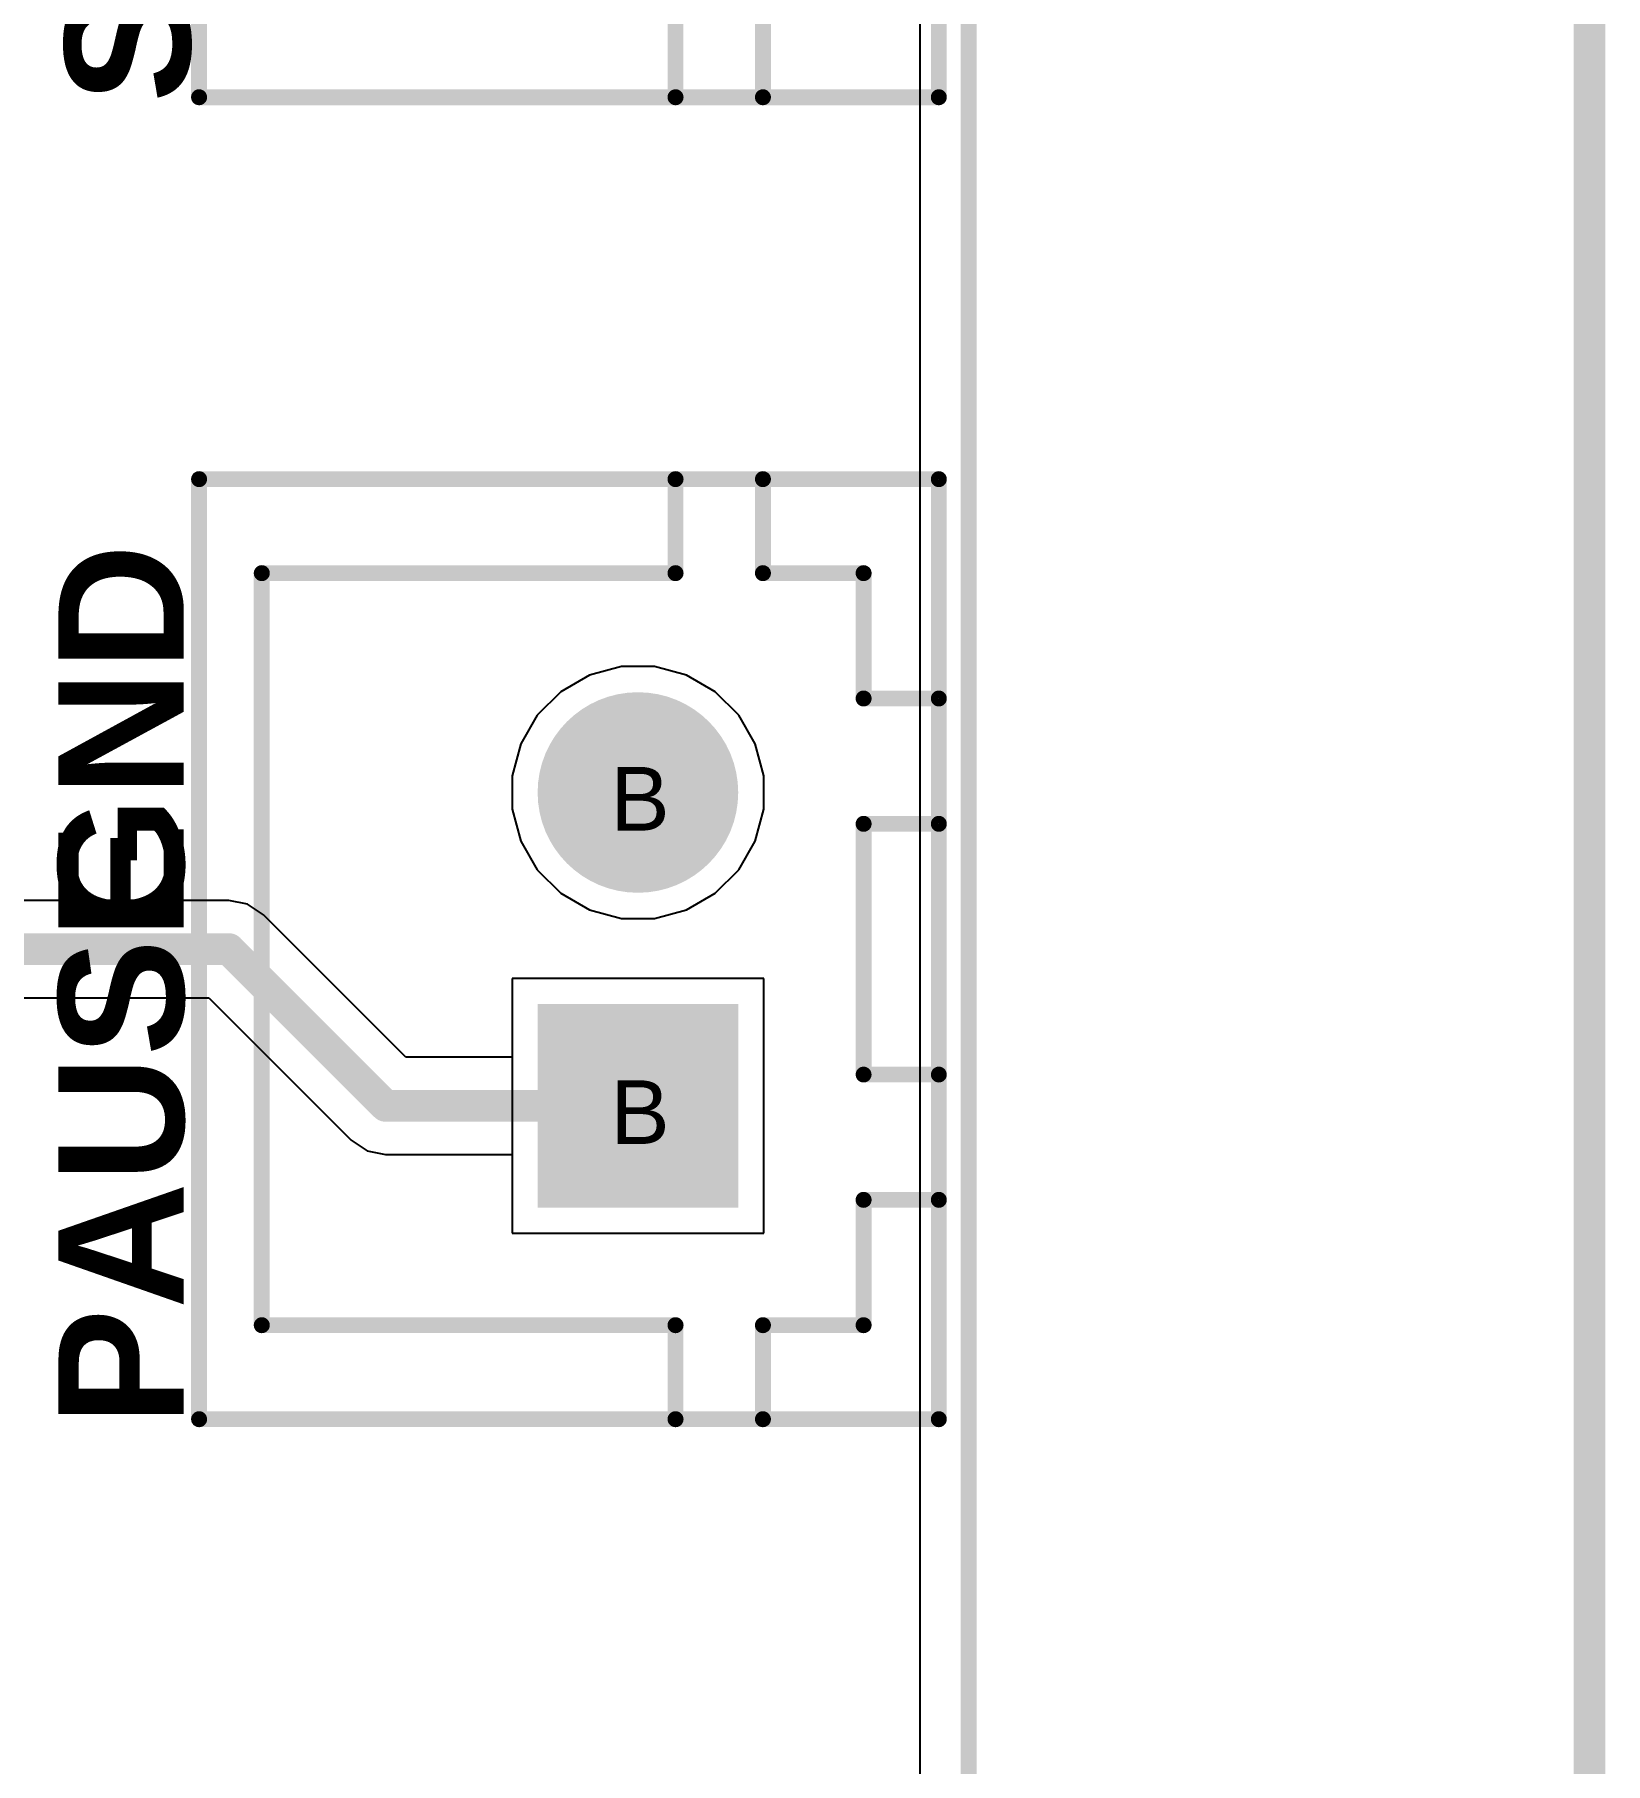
# Model space of a CAD drawing. Header units: inches. Extents: x 0 to 5032, y 0 to 5323.
# Drawn here: x 192.55 to 205.08, y 80.63 to 94.42 of the extents above; entities that cross this region are included whole.
import ezdxf

# ---------------------------------------------------------------- set-up
doc = ezdxf.new("R2010")
doc.units = ezdxf.units.IN
for name, color, linetype in [('Board Outline', 216, 'Continuous'), ('Bottom Layer', 5, 'Continuous'), ('Bottom Solder', 6, 'Continuous'), ('Drill Drawing', 1, 'Continuous'), ('Layer 1', 16, 'Continuous'), ('Layer 2', 76, 'Continuous'), ('Multi-Layer', 9, 'Continuous'), ('Pad Holes', 156, 'Continuous'), ('Top Layer', 1, 'Continuous'), ('Top Overlay', 2, 'Continuous'), ('Top Solder', 216, 'Continuous')]:
    doc.layers.add(name, color=color, linetype=linetype)
doc.styles.add('Arial', font='', dxfattribs={"height": 0.2})
doc.styles.add('Arial_Bold', font='', dxfattribs={"height": 0.2})
doc.styles.get('Arial').set_extended_font_data('Arial')
doc.styles.get('Arial_Bold').set_extended_font_data('Arial', bold=True)

# ---------------------------------------------------------------- blocks, each defined once
blk = doc.blocks.new('HC_XH_2A_G_437')
at = {"layer": 'Bottom Layer'}
blk.add_hatch(color=5, dxfattribs=at).paths.add_polyline_path([(-2.012, 0.75), (-0.488, 0.75), (-0.488, -0.75), (-2.012, -0.75)])
h = blk.add_hatch(color=5, dxfattribs=at)
edge = h.paths.add_edge_path()
edge.add_arc((1.25, 0), 0.75, 0, 360)
at = {"layer": 'Bottom Solder'}
blk.add_hatch(color=6, dxfattribs=at).paths.add_polyline_path([(-2.062, 0.8), (-0.438, 0.8), (-0.438, -0.8), (-2.062, -0.8)])
h = blk.add_hatch(color=6, dxfattribs=at)
edge = h.paths.add_edge_path()
edge.add_arc((1.25, 0), 0.8, 0, 360)
at = {"layer": 'Layer 1'}
blk.add_hatch(color=16, dxfattribs=at).paths.add_polyline_path([(-2.012, 0.75), (-0.488, 0.75), (-0.488, -0.75), (-2.012, -0.75)])
h = blk.add_hatch(color=16, dxfattribs=at)
edge = h.paths.add_edge_path()
edge.add_arc((1.25, 0), 0.75, 0, 360)
at = {"layer": 'Layer 2'}
blk.add_hatch(color=76, dxfattribs=at).paths.add_polyline_path([(-2.012, 0.75), (-0.488, 0.75), (-0.488, -0.75), (-2.012, -0.75)])
h = blk.add_hatch(color=76, dxfattribs=at)
edge = h.paths.add_edge_path()
edge.add_arc((1.25, 0), 0.75, 0, 360)
at = {"layer": 'Multi-Layer'}
blk.add_hatch(color=9, dxfattribs=at).paths.add_polyline_path([(-2.012, 0.75), (-0.488, 0.75), (-0.488, -0.75), (-2.012, -0.75)])
h = blk.add_hatch(color=9, dxfattribs=at)
edge = h.paths.add_edge_path()
edge.add_arc((1.25, 0), 0.75, 0, 360)
at = {"layer": 'Pad Holes'}
h = blk.add_hatch(color=7, dxfattribs=at)
edge = h.paths.add_edge_path()
edge.add_arc((-1.25, 0), 0.45, 0, 360)
h = blk.add_hatch(color=7, dxfattribs=at)
edge = h.paths.add_edge_path()
edge.add_arc((1.25, 0), 0.45, 0, 360)
at = {"layer": 'Top Layer'}
blk.add_hatch(color=1, dxfattribs=at).paths.add_polyline_path([(-2.012, 0.75), (-0.488, 0.75), (-0.488, -0.75), (-2.012, -0.75)])
h = blk.add_hatch(color=1, dxfattribs=at)
edge = h.paths.add_edge_path()
edge.add_arc((1.25, 0), 0.75, 0, 360)
at = {"layer": 'Top Solder'}
blk.add_hatch(color=216, dxfattribs=at).paths.add_polyline_path([(-2.062, 0.8), (-0.438, 0.8), (-0.438, -0.8), (-2.062, -0.8)])
h = blk.add_hatch(color=216, dxfattribs=at)
edge = h.paths.add_edge_path()
edge.add_arc((1.25, 0), 0.8, 0, 360)
at = {"layer": 'Top Overlay'}
for points in [[(-3.75, 3.5, 0.127, 0.127, 0), (-3.75, -2.4, 0.127, 0.127, 0)], [(-3.75, 3.5, 0.127, 0.127, 0), (3.75, 3.5, 0.127, 0.127, 0)], [(3.75, 3.5, 0.127, 0.127, 0), (3.75, -2.4, 0.127, 0.127, 0)], [(-3, 3, 0.127, 0.127, 0), (3, 3, 0.127, 0.127, 0)], [(-3, 3, 0.127, 0.127, 0), (-3, -0.3, 0.127, 0.127, 0)], [(3, 3, 0.127, 0.127, 0), (3, -0.3, 0.127, 0.127, 0)], [(-3.75, -0.3, 0.127, 0.127, 0), (-3, -0.3, 0.127, 0.127, 0)], [(3, -0.3, 0.127, 0.127, 0), (3.75, -0.3, 0.127, 0.127, 0)], [(-3.75, -0.997, 0.127, 0.127, 0), (-3, -0.997, 0.127, 0.127, 0)], [(-3, -0.997, 0.127, 0.127, 0), (-3, -1.8, 0.127, 0.127, 0)], [(3, -0.997, 0.127, 0.127, 0), (3, -1.8, 0.127, 0.127, 0)], [(3, -0.997, 0.127, 0.127, 0), (3.75, -0.997, 0.127, 0.127, 0)], [(-3, -1.8, 0.127, 0.127, 0), (-2, -1.8, 0.127, 0.127, 0)], [(-2, -1.8, 0.127, 0.127, 0), (-2, -2.4, 0.127, 0.127, 0)], [(-1, -1.8, 0.127, 0.127, 0), (1, -1.8, 0.127, 0.127, 0)], [(-1, -1.8, 0.127, 0.127, 0), (-1, -2.4, 0.127, 0.127, 0)], [(1, -1.8, 0.127, 0.127, 0), (1, -2.4, 0.127, 0.127, 0)], [(2, -1.8, 0.127, 0.127, 0), (2, -2.4, 0.127, 0.127, 0)], [(2, -1.8, 0.127, 0.127, 0), (3, -1.8, 0.127, 0.127, 0)], [(-3.75, -2.4, 0.127, 0.127, 0), (3.75, -2.4, 0.127, 0.127, 0)]]:
    blk.add_lwpolyline(points, format="xyseb", dxfattribs=at)
for points in [[(-3.782, 3.5, 0.0635, 0.0635, 1), (-3.718, 3.5, 0.0635, 0.0635, 1)], [(-3.782, 3.5, 0.0635, 0.0635, 1), (-3.718, 3.5, 0.0635, 0.0635, 1)], [(3.718, 3.5, 0.0635, 0.0635, 1), (3.782, 3.5, 0.0635, 0.0635, 1)], [(3.718, 3.5, 0.0635, 0.0635, 1), (3.782, 3.5, 0.0635, 0.0635, 1)], [(-3.032, 3, 0.0635, 0.0635, 1), (-2.968, 3, 0.0635, 0.0635, 1)], [(-3.032, 3, 0.0635, 0.0635, 1), (-2.968, 3, 0.0635, 0.0635, 1)], [(2.968, 3, 0.0635, 0.0635, 1), (3.032, 3, 0.0635, 0.0635, 1)], [(2.968, 3, 0.0635, 0.0635, 1), (3.032, 3, 0.0635, 0.0635, 1)], [(-3.782, -0.3, 0.0635, 0.0635, 1), (-3.718, -0.3, 0.0635, 0.0635, 1)], [(-3.032, -0.3, 0.0635, 0.0635, 1), (-2.968, -0.3, 0.0635, 0.0635, 1)], [(-3.032, -0.3, 0.0635, 0.0635, 1), (-2.968, -0.3, 0.0635, 0.0635, 1)], [(2.968, -0.3, 0.0635, 0.0635, 1), (3.032, -0.3, 0.0635, 0.0635, 1)], [(2.968, -0.3, 0.0635, 0.0635, 1), (3.032, -0.3, 0.0635, 0.0635, 1)], [(3.718, -0.3, 0.0635, 0.0635, 1), (3.782, -0.3, 0.0635, 0.0635, 1)], [(-3.782, -0.997, 0.0635, 0.0635, 1), (-3.718, -0.997, 0.0635, 0.0635, 1)], [(-3.032, -0.997, 0.0635, 0.0635, 1), (-2.968, -0.997, 0.0635, 0.0635, 1)], [(-3.032, -0.997, 0.0635, 0.0635, 1), (-2.968, -0.997, 0.0635, 0.0635, 1)], [(2.968, -0.997, 0.0635, 0.0635, 1), (3.032, -0.997, 0.0635, 0.0635, 1)], [(2.968, -0.997, 0.0635, 0.0635, 1), (3.032, -0.997, 0.0635, 0.0635, 1)], [(3.718, -0.997, 0.0635, 0.0635, 1), (3.782, -0.997, 0.0635, 0.0635, 1)], [(-3.032, -1.8, 0.0635, 0.0635, 1), (-2.968, -1.8, 0.0635, 0.0635, 1)], [(-3.032, -1.8, 0.0635, 0.0635, 1), (-2.968, -1.8, 0.0635, 0.0635, 1)], [(-2.032, -1.8, 0.0635, 0.0635, 1), (-1.968, -1.8, 0.0635, 0.0635, 1)], [(-2.032, -1.8, 0.0635, 0.0635, 1), (-1.968, -1.8, 0.0635, 0.0635, 1)], [(-1.032, -1.8, 0.0635, 0.0635, 1), (-0.969, -1.8, 0.0635, 0.0635, 1)], [(-1.032, -1.8, 0.0635, 0.0635, 1), (-0.969, -1.8, 0.0635, 0.0635, 1)], [(0.968, -1.8, 0.0635, 0.0635, 1), (1.032, -1.8, 0.0635, 0.0635, 1)], [(0.968, -1.8, 0.0635, 0.0635, 1), (1.032, -1.8, 0.0635, 0.0635, 1)], [(1.968, -1.8, 0.0635, 0.0635, 1), (2.032, -1.8, 0.0635, 0.0635, 1)], [(1.968, -1.8, 0.0635, 0.0635, 1), (2.032, -1.8, 0.0635, 0.0635, 1)], [(2.968, -1.8, 0.0635, 0.0635, 1), (3.032, -1.8, 0.0635, 0.0635, 1)], [(2.968, -1.8, 0.0635, 0.0635, 1), (3.032, -1.8, 0.0635, 0.0635, 1)], [(-3.782, -2.4, 0.0635, 0.0635, 1), (-3.718, -2.4, 0.0635, 0.0635, 1)], [(-3.782, -2.4, 0.0635, 0.0635, 1), (-3.718, -2.4, 0.0635, 0.0635, 1)], [(-2.032, -2.4, 0.0635, 0.0635, 1), (-1.968, -2.4, 0.0635, 0.0635, 1)], [(-1.032, -2.4, 0.0635, 0.0635, 1), (-0.969, -2.4, 0.0635, 0.0635, 1)], [(0.968, -2.4, 0.0635, 0.0635, 1), (1.032, -2.4, 0.0635, 0.0635, 1)], [(1.968, -2.4, 0.0635, 0.0635, 1), (2.032, -2.4, 0.0635, 0.0635, 1)], [(3.718, -2.4, 0.0635, 0.0635, 1), (3.782, -2.4, 0.0635, 0.0635, 1)], [(3.718, -2.4, 0.0635, 0.0635, 1), (3.782, -2.4, 0.0635, 0.0635, 1)]]:
    blk.add_lwpolyline(points, format="xyseb", close=True, dxfattribs=at)
blk = doc.blocks.new('HC_XH_2A_G_438')
at = {"layer": 'Bottom Layer'}
blk.add_hatch(color=5, dxfattribs=at).paths.add_polyline_path([(-2.012, 0.75), (-0.488, 0.75), (-0.488, -0.75), (-2.012, -0.75)])
h = blk.add_hatch(color=5, dxfattribs=at)
edge = h.paths.add_edge_path()
edge.add_arc((1.25, 0), 0.75, 0, 360)
at = {"layer": 'Bottom Solder'}
blk.add_hatch(color=6, dxfattribs=at).paths.add_polyline_path([(-2.062, 0.8), (-0.438, 0.8), (-0.438, -0.8), (-2.062, -0.8)])
h = blk.add_hatch(color=6, dxfattribs=at)
edge = h.paths.add_edge_path()
edge.add_arc((1.25, 0), 0.8, 0, 360)
at = {"layer": 'Layer 1'}
blk.add_hatch(color=16, dxfattribs=at).paths.add_polyline_path([(-2.012, 0.75), (-0.488, 0.75), (-0.488, -0.75), (-2.012, -0.75)])
h = blk.add_hatch(color=16, dxfattribs=at)
edge = h.paths.add_edge_path()
edge.add_arc((1.25, 0), 0.75, 0, 360)
at = {"layer": 'Layer 2'}
blk.add_hatch(color=76, dxfattribs=at).paths.add_polyline_path([(-2.012, 0.75), (-0.488, 0.75), (-0.488, -0.75), (-2.012, -0.75)])
h = blk.add_hatch(color=76, dxfattribs=at)
edge = h.paths.add_edge_path()
edge.add_arc((1.25, 0), 0.75, 0, 360)
at = {"layer": 'Multi-Layer'}
blk.add_hatch(color=9, dxfattribs=at).paths.add_polyline_path([(-2.012, 0.75), (-0.488, 0.75), (-0.488, -0.75), (-2.012, -0.75)])
h = blk.add_hatch(color=9, dxfattribs=at)
edge = h.paths.add_edge_path()
edge.add_arc((1.25, 0), 0.75, 0, 360)
at = {"layer": 'Pad Holes'}
h = blk.add_hatch(color=7, dxfattribs=at)
edge = h.paths.add_edge_path()
edge.add_arc((-1.25, 0), 0.45, 0, 360)
h = blk.add_hatch(color=7, dxfattribs=at)
edge = h.paths.add_edge_path()
edge.add_arc((1.25, 0), 0.45, 0, 360)
at = {"layer": 'Top Layer'}
blk.add_hatch(color=1, dxfattribs=at).paths.add_polyline_path([(-2.012, 0.75), (-0.488, 0.75), (-0.488, -0.75), (-2.012, -0.75)])
h = blk.add_hatch(color=1, dxfattribs=at)
edge = h.paths.add_edge_path()
edge.add_arc((1.25, 0), 0.75, 0, 360)
at = {"layer": 'Top Solder'}
blk.add_hatch(color=216, dxfattribs=at).paths.add_polyline_path([(-2.062, 0.8), (-0.438, 0.8), (-0.438, -0.8), (-2.062, -0.8)])
h = blk.add_hatch(color=216, dxfattribs=at)
edge = h.paths.add_edge_path()
edge.add_arc((1.25, 0), 0.8, 0, 360)
at = {"layer": 'Top Overlay'}
for points in [[(-3.75, 3.5, 0.127, 0.127, 0), (-3.75, -2.4, 0.127, 0.127, 0)], [(-3.75, 3.5, 0.127, 0.127, 0), (3.75, 3.5, 0.127, 0.127, 0)], [(3.75, 3.5, 0.127, 0.127, 0), (3.75, -2.4, 0.127, 0.127, 0)], [(-3, 3, 0.127, 0.127, 0), (3, 3, 0.127, 0.127, 0)], [(-3, 3, 0.127, 0.127, 0), (-3, -0.3, 0.127, 0.127, 0)], [(3, 3, 0.127, 0.127, 0), (3, -0.3, 0.127, 0.127, 0)], [(-3.75, -0.3, 0.127, 0.127, 0), (-3, -0.3, 0.127, 0.127, 0)], [(3, -0.3, 0.127, 0.127, 0), (3.75, -0.3, 0.127, 0.127, 0)], [(-3.75, -0.997, 0.127, 0.127, 0), (-3, -0.997, 0.127, 0.127, 0)], [(-3, -0.997, 0.127, 0.127, 0), (-3, -1.8, 0.127, 0.127, 0)], [(3, -0.997, 0.127, 0.127, 0), (3, -1.8, 0.127, 0.127, 0)], [(3, -0.997, 0.127, 0.127, 0), (3.75, -0.997, 0.127, 0.127, 0)], [(-3, -1.8, 0.127, 0.127, 0), (-2, -1.8, 0.127, 0.127, 0)], [(-2, -1.8, 0.127, 0.127, 0), (-2, -2.4, 0.127, 0.127, 0)], [(-1, -1.8, 0.127, 0.127, 0), (1, -1.8, 0.127, 0.127, 0)], [(-1, -1.8, 0.127, 0.127, 0), (-1, -2.4, 0.127, 0.127, 0)], [(1, -1.8, 0.127, 0.127, 0), (1, -2.4, 0.127, 0.127, 0)], [(2, -1.8, 0.127, 0.127, 0), (2, -2.4, 0.127, 0.127, 0)], [(2, -1.8, 0.127, 0.127, 0), (3, -1.8, 0.127, 0.127, 0)], [(-3.75, -2.4, 0.127, 0.127, 0), (3.75, -2.4, 0.127, 0.127, 0)]]:
    blk.add_lwpolyline(points, format="xyseb", dxfattribs=at)
for points in [[(-3.782, 3.5, 0.0635, 0.0635, 1), (-3.718, 3.5, 0.0635, 0.0635, 1)], [(-3.782, 3.5, 0.0635, 0.0635, 1), (-3.718, 3.5, 0.0635, 0.0635, 1)], [(3.718, 3.5, 0.0635, 0.0635, 1), (3.782, 3.5, 0.0635, 0.0635, 1)], [(3.718, 3.5, 0.0635, 0.0635, 1), (3.782, 3.5, 0.0635, 0.0635, 1)], [(-3.032, 3, 0.0635, 0.0635, 1), (-2.968, 3, 0.0635, 0.0635, 1)], [(-3.032, 3, 0.0635, 0.0635, 1), (-2.968, 3, 0.0635, 0.0635, 1)], [(2.968, 3, 0.0635, 0.0635, 1), (3.032, 3, 0.0635, 0.0635, 1)], [(2.968, 3, 0.0635, 0.0635, 1), (3.032, 3, 0.0635, 0.0635, 1)], [(-3.782, -0.3, 0.0635, 0.0635, 1), (-3.718, -0.3, 0.0635, 0.0635, 1)], [(-3.032, -0.3, 0.0635, 0.0635, 1), (-2.968, -0.3, 0.0635, 0.0635, 1)], [(-3.032, -0.3, 0.0635, 0.0635, 1), (-2.968, -0.3, 0.0635, 0.0635, 1)], [(2.968, -0.3, 0.0635, 0.0635, 1), (3.032, -0.3, 0.0635, 0.0635, 1)], [(2.968, -0.3, 0.0635, 0.0635, 1), (3.032, -0.3, 0.0635, 0.0635, 1)], [(3.718, -0.3, 0.0635, 0.0635, 1), (3.782, -0.3, 0.0635, 0.0635, 1)], [(-3.782, -0.997, 0.0635, 0.0635, 1), (-3.718, -0.997, 0.0635, 0.0635, 1)], [(-3.032, -0.997, 0.0635, 0.0635, 1), (-2.968, -0.997, 0.0635, 0.0635, 1)], [(-3.032, -0.997, 0.0635, 0.0635, 1), (-2.968, -0.997, 0.0635, 0.0635, 1)], [(2.968, -0.997, 0.0635, 0.0635, 1), (3.032, -0.997, 0.0635, 0.0635, 1)], [(2.968, -0.997, 0.0635, 0.0635, 1), (3.032, -0.997, 0.0635, 0.0635, 1)], [(3.718, -0.997, 0.0635, 0.0635, 1), (3.782, -0.997, 0.0635, 0.0635, 1)], [(-3.032, -1.8, 0.0635, 0.0635, 1), (-2.968, -1.8, 0.0635, 0.0635, 1)], [(-3.032, -1.8, 0.0635, 0.0635, 1), (-2.968, -1.8, 0.0635, 0.0635, 1)], [(-2.032, -1.8, 0.0635, 0.0635, 1), (-1.968, -1.8, 0.0635, 0.0635, 1)], [(-2.032, -1.8, 0.0635, 0.0635, 1), (-1.968, -1.8, 0.0635, 0.0635, 1)], [(-1.032, -1.8, 0.0635, 0.0635, 1), (-0.969, -1.8, 0.0635, 0.0635, 1)], [(-1.032, -1.8, 0.0635, 0.0635, 1), (-0.969, -1.8, 0.0635, 0.0635, 1)], [(0.968, -1.8, 0.0635, 0.0635, 1), (1.032, -1.8, 0.0635, 0.0635, 1)], [(0.968, -1.8, 0.0635, 0.0635, 1), (1.032, -1.8, 0.0635, 0.0635, 1)], [(1.968, -1.8, 0.0635, 0.0635, 1), (2.032, -1.8, 0.0635, 0.0635, 1)], [(1.968, -1.8, 0.0635, 0.0635, 1), (2.032, -1.8, 0.0635, 0.0635, 1)], [(2.968, -1.8, 0.0635, 0.0635, 1), (3.032, -1.8, 0.0635, 0.0635, 1)], [(2.968, -1.8, 0.0635, 0.0635, 1), (3.032, -1.8, 0.0635, 0.0635, 1)], [(-3.782, -2.4, 0.0635, 0.0635, 1), (-3.718, -2.4, 0.0635, 0.0635, 1)], [(-3.782, -2.4, 0.0635, 0.0635, 1), (-3.718, -2.4, 0.0635, 0.0635, 1)], [(-2.032, -2.4, 0.0635, 0.0635, 1), (-1.968, -2.4, 0.0635, 0.0635, 1)], [(-1.032, -2.4, 0.0635, 0.0635, 1), (-0.969, -2.4, 0.0635, 0.0635, 1)], [(0.968, -2.4, 0.0635, 0.0635, 1), (1.032, -2.4, 0.0635, 0.0635, 1)], [(1.968, -2.4, 0.0635, 0.0635, 1), (2.032, -2.4, 0.0635, 0.0635, 1)], [(3.718, -2.4, 0.0635, 0.0635, 1), (3.782, -2.4, 0.0635, 0.0635, 1)], [(3.718, -2.4, 0.0635, 0.0635, 1), (3.782, -2.4, 0.0635, 0.0635, 1)]]:
    blk.add_lwpolyline(points, format="xyseb", close=True, dxfattribs=at)

msp = doc.modelspace()

# ---------------------------------------------------------------- linework, layer by layer
at = {"layer": 'Board Outline'}
for points in [[(204.953, 72.491, 0.254, 0.254, 0), (204.953, 130, 0.254, 0.254, 0)], [(200, 0, 0.127, 0.127, 0), (200, 130, 0.127, 0.127, 0)]]:
    msp.add_lwpolyline(points, format="xyseb", dxfattribs=at)
at = {"layer": 'Bottom Layer'}
for p, q in [((199.612, 125.534), (199.612, 60.428)), ((198.367, 86.89), (196.36, 86.89)), ((196.36, 86.89), (196.36, 84.858)), ((198.367, 84.858), (198.367, 86.89)), ((196.36, 84.858), (198.367, 84.858))]:
    msp.add_line(p, q, dxfattribs=at)
at = {"layer": 'Layer 1'}
for p, q in [((199.612, 129.612), (199.612, 60.51)), ((196.976, 89.31), (196.747, 89.178)), ((197.231, 89.378), (196.976, 89.31)), ((197.496, 89.378), (197.231, 89.378)), ((197.751, 89.31), (197.496, 89.378)), ((197.98, 89.178), (197.751, 89.31)), ((196.747, 89.178), (196.56, 88.991)), ((198.167, 88.991), (197.98, 89.178)), ((196.56, 88.991), (196.428, 88.762)), ((198.299, 88.762), (198.167, 88.991)), ((196.428, 88.762), (196.36, 88.507)), ((198.367, 88.507), (198.299, 88.762)), ((196.36, 88.507), (196.36, 88.242)), ((198.367, 88.242), (198.367, 88.507)), ((196.36, 88.242), (196.428, 87.987)), ((198.299, 87.987), (198.367, 88.242)), ((196.428, 87.987), (196.56, 87.758)), ((198.167, 87.758), (198.299, 87.987)), ((196.56, 87.758), (196.747, 87.571)), ((197.98, 87.571), (198.167, 87.758)), ((196.747, 87.571), (196.976, 87.439)), ((197.751, 87.439), (197.98, 87.571)), ((196.976, 87.439), (197.231, 87.37)), ((197.231, 87.37), (197.496, 87.37)), ((197.496, 87.37), (197.751, 87.439)), ((198.367, 86.89), (196.36, 86.89)), ((196.36, 86.89), (196.36, 84.858)), ((198.367, 84.858), (198.367, 86.89)), ((196.36, 84.858), (198.367, 84.858))]:
    msp.add_line(p, q, dxfattribs=at)
at = {"layer": 'Layer 2'}
for p, q in [((199.612, 125.404), (199.612, 60.51)), ((196.976, 89.31), (196.747, 89.178)), ((197.231, 89.378), (196.976, 89.31)), ((197.496, 89.378), (197.231, 89.378)), ((197.751, 89.31), (197.496, 89.378)), ((197.98, 89.178), (197.751, 89.31)), ((196.747, 89.178), (196.56, 88.991)), ((198.167, 88.991), (197.98, 89.178)), ((196.56, 88.991), (196.428, 88.762)), ((198.299, 88.762), (198.167, 88.991)), ((196.428, 88.762), (196.36, 88.507)), ((198.367, 88.507), (198.299, 88.762)), ((196.36, 88.507), (196.36, 88.242)), ((198.367, 88.242), (198.367, 88.507)), ((196.36, 88.242), (196.428, 87.987)), ((198.299, 87.987), (198.367, 88.242)), ((196.428, 87.987), (196.56, 87.758)), ((198.167, 87.758), (198.299, 87.987)), ((196.56, 87.758), (196.747, 87.571)), ((197.98, 87.571), (198.167, 87.758)), ((196.747, 87.571), (196.976, 87.439)), ((197.751, 87.439), (197.98, 87.571)), ((196.976, 87.439), (197.231, 87.37)), ((197.231, 87.37), (197.496, 87.37)), ((197.496, 87.37), (197.751, 87.439)), ((198.367, 86.89), (196.36, 86.89)), ((196.36, 86.89), (196.36, 84.858)), ((198.367, 84.858), (198.367, 86.89)), ((196.36, 84.858), (198.367, 84.858))]:
    msp.add_line(p, q, dxfattribs=at)
at = {"layer": 'Top Layer'}
for p, q in [((199.612, 124.34), (199.612, 60.428)), ((194.101, 87.513), (192.376, 87.513)), ((194.25, 87.483), (194.101, 87.513)), ((194.376, 87.399), (194.25, 87.483)), ((195.512, 86.263), (194.376, 87.399)), ((198.367, 86.89), (196.36, 86.89)), ((196.36, 86.89), (196.36, 86.263)), ((198.367, 84.858), (198.367, 86.89)), ((192.376, 86.736), (193.94, 86.736)), ((193.94, 86.736), (195.077, 85.6)), ((196.36, 86.263), (195.512, 86.263)), ((195.077, 85.6), (195.203, 85.515)), ((195.203, 85.515), (195.351, 85.486)), ((195.351, 85.486), (196.36, 85.486)), ((196.36, 85.486), (196.36, 84.858)), ((196.36, 84.858), (198.367, 84.858))]:
    msp.add_line(p, q, dxfattribs=at)
for points in [[(191.172, 87.124, 0.254, 0.254, 0), (194.101, 87.124, 0.254, 0.254, 0)], [(194.101, 87.124, 0.254, 0.254, 0), (195.351, 85.874, 0.254, 0.254, 0)], [(195.351, 85.874, 0.254, 0.254, 0), (197.363, 85.874, 0.254, 0.254, 0)]]:
    msp.add_lwpolyline(points, format="xyseb", dxfattribs=at)
for points in [[(194.038, 87.124, 0.127, 0.127, 1), (194.165, 87.124, 0.127, 0.127, 1)], [(194.038, 87.124, 0.127, 0.127, 1), (194.165, 87.124, 0.127, 0.127, 1)], [(195.288, 85.874, 0.127, 0.127, 1), (195.415, 85.874, 0.127, 0.127, 1)], [(195.288, 85.874, 0.127, 0.127, 1), (195.415, 85.874, 0.127, 0.127, 1)], [(197.3, 85.874, 0.127, 0.127, 1), (197.427, 85.874, 0.127, 0.127, 1)]]:
    msp.add_lwpolyline(points, format="xyseb", close=True, dxfattribs=at)

# ---------------------------------------------------------------- block references
at = {"rotation": 90}
for name, p in [('HC_XH_2A_G_437', (197.363, 97.671)), ('HC_XH_2A_G_438', (197.363, 87.124))]:
    msp.add_blockref(name, p, dxfattribs=at)

# ---------------------------------------------------------------- texts
at = {"layer": 'Drill Drawing', "style": 'Arial'}
for p in [(197.143, 88.07), (197.143, 85.57)]:
    msp.add_text('B', height=0.508, dxfattribs=at).set_placement(p)
at = {"layer": 'Top Overlay', "style": 'Arial_Bold'}
for s, p in [('STOP', (193.792, 93.877)), ('GND', (193.741, 87.253)), ('PAUSE', (193.741, 83.323))]:
    msp.add_text(s, height=1, rotation=90, dxfattribs=at).set_placement(p)

doc.saveas('drawing.dxf')
